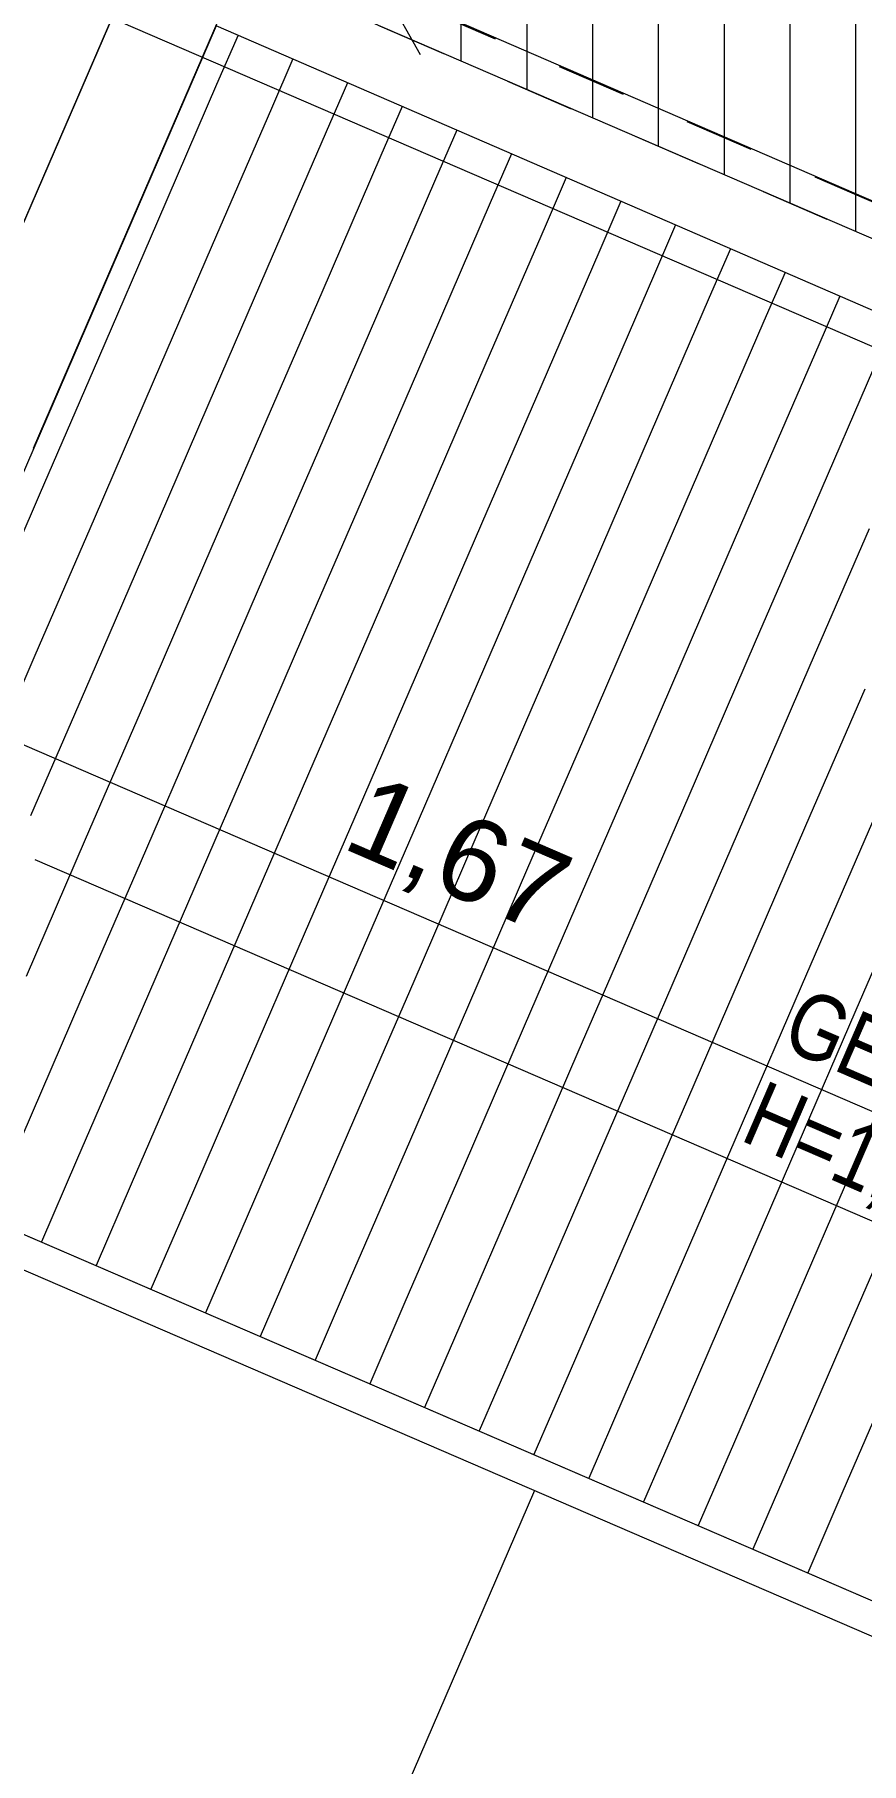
# Model space of a CAD drawing. Header units: millimetres. Extents: x 12535370 to 12566104, y 356204400 to 356234587.
# Drawn here: x 12552870 to 12554127, y 356213657 to 356216286 of the extents above; entities that cross this region are included whole.
import ezdxf
from ezdxf.enums import TextEntityAlignment as Align

# ---------------------------------------------------------------- set-up
doc = ezdxf.new("R2010")
doc.units = ezdxf.units.MM
doc.header["$MEASUREMENT"] = 0
doc.linetypes.add('Dashed', pattern=[211.666667, 105.833333, -105.833333])
doc.linetypes.add('Dot & Dashed', pattern=[6702.78, 3527.78, -1763.89, 0, -1411.11])
for name, color, linetype in [('New_015 Innenwände', 7, 'Continuous'), ('New_035 Decken', 7, 'Continuous'), ('New_055 Treppen _ Lift', 7, 'Continuous'), ('New_080 Raumdefinitionen', 7, 'Continuous'), ('New_290 Raster _ Achsen', 7, 'Continuous'), ('New_GRUNDSTÜCKSGRENZE', 7, 'Continuous')]:
    doc.layers.add(name, color=color, linetype=linetype)
for name, color, linetype, lineweight in [('New_015 Innenwände_Pen_No__1', 7, 'Continuous', 13), ('New_035 Decken_Pen_No__1', 7, 'Continuous', 13), ('New_055 Treppen _ Lift_Pen_No__1', 7, 'Continuous', 13), ('New_160 Beschriftungen Ausführung_Pen_No__1', 7, 'Continuous', 13), ('New_255 Plangrafiken_Pen_No__1', 7, 'Continuous', 13), ('New_255 Plangrafiken_Pen_No__39', 8, 'Continuous', 13), ('New_290 Raster _ Achsen_Pen_No__108', 7, 'Continuous', 13), ('New_GRUNDSTÜCKSGRENZE_Pen_No__1', 7, 'Continuous', 13)]:
    doc.layers.add(name, color=color, linetype=linetype, lineweight=lineweight)
doc.styles.add('GENERATED_STYLE_1', font='arial.ttf')
doc.styles.add('GENERATED_STYLE_2', font='arial.ttf', dxfattribs={"width": 0.8})
doc.dimstyles.new('GENERATED_STYLE__1', dxfattribs={"dimtxt": 125, "dimasz": 47.5, "dimexe": 0.18, "dimexo": 2, "dimgap": 0, "dimtad": 1, "dimlfac": 0.001, "dimzin": 0, "dimdsep": 46, "dimtxsty": 'GENERATED_STYLE_1', "dimblk": 'ARROWHEAD_2', "dimblk1": 'ARROWHEAD_2', "dimblk2": 'ARROWHEAD_2', "dimcen": 0.09, "dimclrd": 7, "dimclre": 7, "dimclrt": 7, "dimadec": 0, "dimazin": 0, "dimtfac": 1, "dimtdec": 4, "dimtmove": 0, "dimatfit": 3, "dimfxl": 1, "dimtolj": 1, "dimtzin": 0, "dimarcsym": 0})

# ---------------------------------------------------------------- blocks, each defined once
blk = doc.blocks.new('Slab_1', base_point=(12543125.7, 356224199.6))
at = {"layer": 'New_035 Decken_Pen_No__1', "color": 7, "linetype": 'Continuous', "lineweight": 13, "flags": 128}
blk.add_lwpolyline([(12551078.3, 356216430.6), (12552730.8, 356215716.8), (12553008.3, 356216359.4), (12551355.9, 356217073.2)], close=True, dxfattribs=at)
blk = doc.blocks.new('*X20', base_point=(12240439.2, 356160438.4))
at = {"layer": 'New_255 Plangrafiken_Pen_No__39', "color": 8, "linetype": 'Continuous', "lineweight": 13}
for p, q in [((12553518.2, 356216351.5), (12553518.2, 356216246.1)), ((12553518.2, 356216351.5), (12553518.2, 356216246.1)), ((12553618.2, 356216351.5), (12553618.2, 356216202.9)), ((12553618.2, 356216351.5), (12553618.2, 356216202.9)), ((12553718.2, 356216351.5), (12553718.2, 356216159.7)), ((12553718.2, 356216351.5), (12553718.2, 356216159.7)), ((12553818.2, 356216351.5), (12553818.2, 356216116.5)), ((12553818.2, 356216351.5), (12553818.2, 356216116.5)), ((12553918.2, 356216351.5), (12553918.2, 356216101.5)), ((12553918.2, 356216351.5), (12553918.2, 356216101.5)), ((12554018.2, 356216351.5), (12554018.2, 356216101.5)), ((12554018.2, 356216351.5), (12554018.2, 356216101.5)), ((12554118.2, 356216351.5), (12554118.2, 356216101.5)), ((12554118.2, 356216351.5), (12554118.2, 356216101.5)), ((12553918.2, 356216101.5), (12553918.2, 356216073.3)), ((12553918.2, 356216101.5), (12553918.2, 356216073.3)), ((12554018.2, 356216101.5), (12554018.2, 356216030.1)), ((12554018.2, 356216101.5), (12554018.2, 356216030.1)), ((12554118.2, 356216101.5), (12554118.2, 356215986.9)), ((12554118.2, 356216101.5), (12554118.2, 356215986.9))]:
    blk.add_line(p, q, dxfattribs=at)
blk = doc.blocks.new('Fill_7', base_point=(12240439.2, 356160438.4))
at = {"layer": 'New_255 Plangrafiken_Pen_No__39', "color": 8, "linetype": 'Continuous', "lineweight": 13, "flags": 128}
blk.add_lwpolyline([(12554314.9, 356218028.9), (12553989.6, 356217275.8), (12551327, 356218425.9), (12550878, 356217386.6), (12554587.1, 356215784.3), (12555361.4, 356217576.8)], close=True, dxfattribs=at)
at = {"layer": 'New_255 Plangrafiken_Pen_No__39', "color": 8, "linetype": 'Continuous', "lineweight": 13}
blk.add_blockref('*X20', (12240439.2, 356160438.4), dxfattribs=at)
blk = doc.blocks.new('*X22', base_point=(12240439.2, 356160438.4))
at = {"layer": 'New_255 Plangrafiken_Pen_No__39', "color": 8, "linetype": 'Continuous', "lineweight": 13}
for p, q in [((12553179.4, 356216285.2), (12553146.9, 356216210)), ((12553179.4, 356216285.2), (12553146.9, 356216210)), ((12553262.5, 356216249.1), (12553230.1, 356216174)), ((12553262.5, 356216249.1), (12553230.1, 356216174)), ((12553146.9, 356216210), (12553057, 356216001.9)), ((12553146.9, 356216210), (12553057, 356216001.9)), ((12553345.7, 356216213), (12553313.3, 356216138.1)), ((12553345.7, 356216213), (12553313.3, 356216138.1)), ((12553230.1, 356216174), (12553140.2, 356215966)), ((12553230.1, 356216174), (12553140.2, 356215966)), ((12553428.8, 356216177), (12553396.5, 356216102.1)), ((12553428.8, 356216177), (12553396.5, 356216102.1)), ((12553313.3, 356216138.1), (12553223.4, 356215930.1)), ((12553313.3, 356216138.1), (12553223.4, 356215930.1)), ((12553512, 356216140.9), (12553479.7, 356216066.2)), ((12553512, 356216140.9), (12553479.7, 356216066.2)), ((12553396.5, 356216102.1), (12553306.6, 356215894.1)), ((12553396.5, 356216102.1), (12553306.6, 356215894.1)), ((12553595.1, 356216104.8), (12553562.9, 356216030.2)), ((12553595.1, 356216104.8), (12553562.9, 356216030.2)), ((12553479.7, 356216066.2), (12553389.8, 356215858.2)), ((12553479.7, 356216066.2), (12553389.8, 356215858.2)), ((12553678.3, 356216068.8), (12553646.1, 356215994.3)), ((12553678.3, 356216068.8), (12553646.1, 356215994.3)), ((12553562.9, 356216030.2), (12553473, 356215822.2)), ((12553562.9, 356216030.2), (12553473, 356215822.2)), ((12553761.5, 356216032.7), (12553729.3, 356215958.4)), ((12553761.5, 356216032.7), (12553729.3, 356215958.4)), ((12553057, 356216001.9), (12552967.2, 356215793.9)), ((12553057, 356216001.9), (12552967.2, 356215793.9)), ((12553646.1, 356215994.3), (12553556.3, 356215786.3)), ((12553646.1, 356215994.3), (12553556.3, 356215786.3)), ((12553844.6, 356215996.7), (12553812.5, 356215922.4)), ((12553844.6, 356215996.7), (12553812.5, 356215922.4)), ((12553140.2, 356215966), (12553050.4, 356215758)), ((12553140.2, 356215966), (12553050.4, 356215758)), ((12553927.8, 356215960.6), (12553895.7, 356215886.5)), ((12553927.8, 356215960.6), (12553895.7, 356215886.5)), ((12553729.3, 356215958.4), (12553639.5, 356215750.3)), ((12553729.3, 356215958.4), (12553639.5, 356215750.3)), ((12553223.4, 356215930.1), (12553133.6, 356215722)), ((12553223.4, 356215930.1), (12553133.6, 356215722)), ((12553812.5, 356215922.4), (12553722.7, 356215714.4)), ((12553812.5, 356215922.4), (12553722.7, 356215714.4)), ((12554010.9, 356215924.5), (12553978.9, 356215850.5)), ((12554010.9, 356215924.5), (12553978.9, 356215850.5)), ((12553306.6, 356215894.1), (12553216.8, 356215686.1)), ((12553306.6, 356215894.1), (12553216.8, 356215686.1)), ((12553895.7, 356215886.5), (12553805.9, 356215678.4)), ((12553895.7, 356215886.5), (12553805.9, 356215678.4)), ((12554094.1, 356215888.5), (12554062.1, 356215814.6)), ((12554094.1, 356215888.5), (12554062.1, 356215814.6)), ((12553389.8, 356215858.2), (12553300, 356215650.1)), ((12553389.8, 356215858.2), (12553300, 356215650.1)), ((12553978.9, 356215850.5), (12553889.1, 356215642.5)), ((12553978.9, 356215850.5), (12553889.1, 356215642.5)), ((12553473, 356215822.2), (12553383.2, 356215614.2)), ((12553473, 356215822.2), (12553383.2, 356215614.2)), ((12554062.1, 356215814.6), (12553972.3, 356215606.6)), ((12554062.1, 356215814.6), (12553972.3, 356215606.6)), ((12552967.2, 356215793.9), (12552877.3, 356215585.9)), ((12552967.2, 356215793.9), (12552877.3, 356215585.9)), ((12553556.3, 356215786.3), (12553466.4, 356215578.3)), ((12553556.3, 356215786.3), (12553466.4, 356215578.3)), ((12554145.4, 356215778.6), (12554055.5, 356215570.6)), ((12554145.4, 356215778.6), (12554055.5, 356215570.6)), ((12553050.4, 356215758), (12552960.5, 356215550)), ((12553050.4, 356215758), (12552960.5, 356215550)), ((12553639.5, 356215750.3), (12553549.6, 356215542.3)), ((12553639.5, 356215750.3), (12553549.6, 356215542.3)), ((12553133.6, 356215722), (12553043.7, 356215514)), ((12553133.6, 356215722), (12553043.7, 356215514)), ((12553722.7, 356215714.4), (12553632.8, 356215506.4)), ((12553722.7, 356215714.4), (12553632.8, 356215506.4)), ((12553216.8, 356215686.1), (12553126.9, 356215478.1)), ((12553216.8, 356215686.1), (12553126.9, 356215478.1)), ((12553805.9, 356215678.4), (12553716, 356215470.4)), ((12553805.9, 356215678.4), (12553716, 356215470.4)), ((12553300, 356215650.1), (12553210.1, 356215442.1)), ((12553300, 356215650.1), (12553210.1, 356215442.1)), ((12553889.1, 356215642.5), (12553799.2, 356215434.5)), ((12553889.1, 356215642.5), (12553799.2, 356215434.5)), ((12553383.2, 356215614.2), (12553293.3, 356215406.2)), ((12553383.2, 356215614.2), (12553293.3, 356215406.2)), ((12553972.3, 356215606.6), (12553882.4, 356215398.5)), ((12553972.3, 356215606.6), (12553882.4, 356215398.5)), ((12552877.3, 356215585.9), (12552787.4, 356215377.9)), ((12552877.3, 356215585.9), (12552787.4, 356215377.9)), ((12553466.4, 356215578.3), (12553376.5, 356215370.2)), ((12553466.4, 356215578.3), (12553376.5, 356215370.2)), ((12554055.5, 356215570.6), (12553965.6, 356215362.6)), ((12554055.5, 356215570.6), (12553965.6, 356215362.6)), ((12552960.5, 356215550), (12552870.6, 356215341.9)), ((12552960.5, 356215550), (12552870.6, 356215341.9)), ((12553549.6, 356215542.3), (12553459.7, 356215334.3)), ((12553549.6, 356215542.3), (12553459.7, 356215334.3)), ((12553043.7, 356215514), (12552953.9, 356215306)), ((12553043.7, 356215514), (12552953.9, 356215306)), ((12554138.7, 356215534.7), (12554048.8, 356215326.7)), ((12554138.7, 356215534.7), (12554048.8, 356215326.7)), ((12553632.8, 356215506.4), (12553543, 356215298.4)), ((12553632.8, 356215506.4), (12553543, 356215298.4)), ((12553126.9, 356215478.1), (12553037.1, 356215270.1)), ((12553126.9, 356215478.1), (12553037.1, 356215270.1)), ((12553716, 356215470.4), (12553626.2, 356215262.4)), ((12553716, 356215470.4), (12553626.2, 356215262.4)), ((12553210.1, 356215442.1), (12553120.3, 356215234.1)), ((12553210.1, 356215442.1), (12553120.3, 356215234.1)), ((12553799.2, 356215434.5), (12553709.4, 356215226.5)), ((12553799.2, 356215434.5), (12553709.4, 356215226.5)), ((12553293.3, 356215406.2), (12553203.5, 356215198.2)), ((12553293.3, 356215406.2), (12553203.5, 356215198.2)), ((12553882.4, 356215398.5), (12553792.6, 356215190.5)), ((12553882.4, 356215398.5), (12553792.6, 356215190.5)), ((12553376.5, 356215370.2), (12553286.7, 356215162.2)), ((12553376.5, 356215370.2), (12553286.7, 356215162.2)), ((12553965.6, 356215362.6), (12553875.8, 356215154.6)), ((12553965.6, 356215362.6), (12553875.8, 356215154.6)), ((12552870.6, 356215341.9), (12552780.8, 356215133.9)), ((12552870.6, 356215341.9), (12552780.8, 356215133.9)), ((12553459.7, 356215334.3), (12553369.9, 356215126.3)), ((12553459.7, 356215334.3), (12553369.9, 356215126.3)), ((12552953.9, 356215306), (12552864, 356215098)), ((12552953.9, 356215306), (12552864, 356215098)), ((12554048.8, 356215326.7), (12553959, 356215118.6)), ((12554048.8, 356215326.7), (12553959, 356215118.6)), ((12553543, 356215298.4), (12553453.1, 356215090.3)), ((12553543, 356215298.4), (12553453.1, 356215090.3)), ((12554132, 356215290.7), (12554042.2, 356215082.7)), ((12554132, 356215290.7), (12554042.2, 356215082.7)), ((12553037.1, 356215270.1), (12552947.2, 356215062)), ((12553037.1, 356215270.1), (12552947.2, 356215062)), ((12553626.2, 356215262.4), (12553536.3, 356215054.4)), ((12553626.2, 356215262.4), (12553536.3, 356215054.4)), ((12554215.3, 356215254.8), (12554125.4, 356215046.7)), ((12554215.3, 356215254.8), (12554125.4, 356215046.7)), ((12553120.3, 356215234.1), (12553030.4, 356215026.1)), ((12553120.3, 356215234.1), (12553030.4, 356215026.1)), ((12553709.4, 356215226.5), (12553619.5, 356215018.5)), ((12553709.4, 356215226.5), (12553619.5, 356215018.5)), ((12553203.5, 356215198.2), (12553113.6, 356214990.2)), ((12553203.5, 356215198.2), (12553113.6, 356214990.2)), ((12553792.6, 356215190.5), (12553702.7, 356214982.5)), ((12553792.6, 356215190.5), (12553702.7, 356214982.5)), ((12553286.7, 356215162.2), (12553196.8, 356214954.2)), ((12553286.7, 356215162.2), (12553196.8, 356214954.2)), ((12553875.8, 356215154.6), (12553785.9, 356214946.6)), ((12553875.8, 356215154.6), (12553785.9, 356214946.6)), ((12553369.9, 356215126.3), (12553280, 356214918.3)), ((12553369.9, 356215126.3), (12553280, 356214918.3)), ((12553959, 356215118.6), (12553869.1, 356214910.6)), ((12553959, 356215118.6), (12553869.1, 356214910.6)), ((12553453.1, 356215090.3), (12553363.2, 356214882.3)), ((12553453.1, 356215090.3), (12553363.2, 356214882.3)), ((12554042.2, 356215082.7), (12553952.3, 356214874.7)), ((12554042.2, 356215082.7), (12553952.3, 356214874.7)), ((12552947.2, 356215062), (12552857.3, 356214854)), ((12552947.2, 356215062), (12552857.3, 356214854)), ((12553536.3, 356215054.4), (12553446.4, 356214846.4)), ((12553536.3, 356215054.4), (12553446.4, 356214846.4)), ((12554125.4, 356215046.7), (12554035.5, 356214838.7)), ((12554125.4, 356215046.7), (12554035.5, 356214838.7)), ((12553030.4, 356215026.1), (12552940.5, 356214818.1)), ((12553030.4, 356215026.1), (12552940.5, 356214818.1)), ((12553619.5, 356215018.5), (12553529.6, 356214810.4)), ((12553619.5, 356215018.5), (12553529.6, 356214810.4)), ((12553113.6, 356214990.2), (12553023.8, 356214782.1)), ((12553113.6, 356214990.2), (12553023.8, 356214782.1)), ((12554208.6, 356215010.8), (12554118.7, 356214802.8)), ((12554208.6, 356215010.8), (12554118.7, 356214802.8)), ((12553702.7, 356214982.5), (12553612.9, 356214774.5)), ((12553702.7, 356214982.5), (12553612.9, 356214774.5)), ((12553196.8, 356214954.2), (12553107, 356214746.2)), ((12553196.8, 356214954.2), (12553107, 356214746.2)), ((12553785.9, 356214946.6), (12553696.1, 356214738.5)), ((12553785.9, 356214946.6), (12553696.1, 356214738.5)), ((12553280, 356214918.3), (12553190.2, 356214710.3)), ((12553280, 356214918.3), (12553190.2, 356214710.3)), ((12553869.1, 356214910.6), (12553779.3, 356214702.6)), ((12553869.1, 356214910.6), (12553779.3, 356214702.6)), ((12553363.2, 356214882.3), (12553273.4, 356214674.3)), ((12553363.2, 356214882.3), (12553273.4, 356214674.3)), ((12553952.3, 356214874.7), (12553862.5, 356214666.7)), ((12553952.3, 356214874.7), (12553862.5, 356214666.7)), ((12553446.4, 356214846.4), (12553356.6, 356214638.4)), ((12553446.4, 356214846.4), (12553356.6, 356214638.4)), ((12554035.5, 356214838.7), (12553945.7, 356214630.7)), ((12554035.5, 356214838.7), (12553945.7, 356214630.7)), ((12552940.5, 356214818.1), (12552850.7, 356214610.1)), ((12552940.5, 356214818.1), (12552850.7, 356214610.1)), ((12553529.6, 356214810.4), (12553439.8, 356214602.4)), ((12553529.6, 356214810.4), (12553439.8, 356214602.4)), ((12554118.7, 356214802.8), (12554028.9, 356214594.8)), ((12554118.7, 356214802.8), (12554028.9, 356214594.8)), ((12553023.8, 356214782.1), (12552933.9, 356214574.1)), ((12553023.8, 356214782.1), (12552933.9, 356214574.1)), ((12553612.9, 356214774.5), (12553523, 356214566.5)), ((12553612.9, 356214774.5), (12553523, 356214566.5)), ((12554202, 356214766.8), (12554112.1, 356214558.8)), ((12554202, 356214766.8), (12554112.1, 356214558.8)), ((12553107, 356214746.2), (12553017.1, 356214538.2)), ((12553107, 356214746.2), (12553017.1, 356214538.2)), ((12553696.1, 356214738.5), (12553606.2, 356214530.5)), ((12553696.1, 356214738.5), (12553606.2, 356214530.5)), ((12553190.2, 356214710.3), (12553100.3, 356214502.2)), ((12553190.2, 356214710.3), (12553100.3, 356214502.2)), ((12553779.3, 356214702.6), (12553689.4, 356214494.6)), ((12553779.3, 356214702.6), (12553689.4, 356214494.6)), ((12553273.4, 356214674.3), (12553183.5, 356214466.3)), ((12553273.4, 356214674.3), (12553183.5, 356214466.3)), ((12553862.5, 356214666.7), (12553772.6, 356214458.6)), ((12553862.5, 356214666.7), (12553772.6, 356214458.6)), ((12553356.6, 356214638.4), (12553266.7, 356214430.3)), ((12553356.6, 356214638.4), (12553266.7, 356214430.3)), ((12553945.7, 356214630.7), (12553855.8, 356214422.7)), ((12553945.7, 356214630.7), (12553855.8, 356214422.7)), ((12553439.8, 356214602.4), (12553349.9, 356214394.4)), ((12553439.8, 356214602.4), (12553349.9, 356214394.4)), ((12554028.9, 356214594.8), (12553939, 356214386.8)), ((12554028.9, 356214594.8), (12553939, 356214386.8)), ((12552933.9, 356214574.1), (12552880.4, 356214450.2)), ((12552933.9, 356214574.1), (12552880.4, 356214450.2)), ((12553523, 356214566.5), (12553433.1, 356214358.5)), ((12553523, 356214566.5), (12553433.1, 356214358.5)), ((12554112.1, 356214558.8), (12554022.2, 356214350.8)), ((12554112.1, 356214558.8), (12554022.2, 356214350.8)), ((12553017.1, 356214538.2), (12552963.6, 356214414.3)), ((12553017.1, 356214538.2), (12552963.6, 356214414.3)), ((12553606.2, 356214530.5), (12553516.3, 356214322.5)), ((12553606.2, 356214530.5), (12553516.3, 356214322.5)), ((12554195.3, 356214522.9), (12554105.4, 356214314.9)), ((12554195.3, 356214522.9), (12554105.4, 356214314.9)), ((12553100.3, 356214502.2), (12553046.8, 356214378.3)), ((12553100.3, 356214502.2), (12553046.8, 356214378.3)), ((12553689.4, 356214494.6), (12553599.5, 356214286.6)), ((12553689.4, 356214494.6), (12553599.5, 356214286.6)), ((12553183.5, 356214466.3), (12553130, 356214342.4)), ((12553183.5, 356214466.3), (12553130, 356214342.4)), ((12553772.6, 356214458.6), (12553682.8, 356214250.6)), ((12553772.6, 356214458.6), (12553682.8, 356214250.6)), ((12553266.7, 356214430.3), (12553213.2, 356214306.4)), ((12553266.7, 356214430.3), (12553213.2, 356214306.4)), ((12553855.8, 356214422.7), (12553766, 356214214.7)), ((12553855.8, 356214422.7), (12553766, 356214214.7)), ((12553349.9, 356214394.4), (12553296.4, 356214270.5)), ((12553349.9, 356214394.4), (12553296.4, 356214270.5)), ((12553939, 356214386.8), (12553849.2, 356214178.7)), ((12553939, 356214386.8), (12553849.2, 356214178.7)), ((12553433.1, 356214358.5), (12553379.6, 356214234.6)), ((12553433.1, 356214358.5), (12553379.6, 356214234.6)), ((12554022.2, 356214350.8), (12553932.4, 356214142.8)), ((12554022.2, 356214350.8), (12553932.4, 356214142.8)), ((12553516.3, 356214322.5), (12553462.8, 356214198.6)), ((12553516.3, 356214322.5), (12553462.8, 356214198.6)), ((12554105.4, 356214314.9), (12554015.6, 356214106.9)), ((12554105.4, 356214314.9), (12554015.6, 356214106.9)), ((12553599.5, 356214286.6), (12553546, 356214162.7)), ((12553599.5, 356214286.6), (12553546, 356214162.7)), ((12554188.6, 356214278.9), (12554098.8, 356214070.9)), ((12554188.6, 356214278.9), (12554098.8, 356214070.9)), ((12553682.8, 356214250.6), (12553629.2, 356214126.7)), ((12553682.8, 356214250.6), (12553629.2, 356214126.7)), ((12553766, 356214214.7), (12553712.4, 356214090.8)), ((12553766, 356214214.7), (12553712.4, 356214090.8)), ((12553849.2, 356214178.7), (12553795.6, 356214054.8)), ((12553849.2, 356214178.7), (12553795.6, 356214054.8)), ((12553932.4, 356214142.8), (12553878.8, 356214018.9)), ((12553932.4, 356214142.8), (12553878.8, 356214018.9)), ((12554015.6, 356214106.9), (12553962.1, 356213982.9)), ((12554015.6, 356214106.9), (12553962.1, 356213982.9)), ((12554098.8, 356214070.9), (12554045.3, 356213947)), ((12554098.8, 356214070.9), (12554045.3, 356213947))]:
    blk.add_line(p, q, dxfattribs=at)
blk = doc.blocks.new('Fill_8', base_point=(12240439.2, 356160438.4))
at = {"layer": 'New_255 Plangrafiken_Pen_No__1', "color": 7, "linetype": 'Continuous', "lineweight": 13, "flags": 128}
blk.add_lwpolyline([(12543775.7, 356222870.6), (12542401, 356219339.3), (12542722.6, 356219200.3), (12542590.8, 356218895.1), (12555592.9, 356213278.5), (12555257.1, 356215439.6), (12554698.2, 356215681), (12554678.4, 356215635.1), (12553145.9, 356216299.7), (12552809, 356215519.6), (12550881.1, 356216352.3), (12551218.3, 356217132.7), (12550707.9, 356217353.3), (12551252.5, 356218613.9), (12553915, 356217463.7), (12554288.8, 356218329.1), (12550457.2, 356219984.3), (12549776.9, 356224310.1), (12547607.2, 356225247.3), (12546139.4, 356221849.6)], close=True, dxfattribs=at)
at = {"layer": 'New_255 Plangrafiken_Pen_No__39', "color": 8, "linetype": 'Continuous', "lineweight": 13}
blk.add_blockref('*X22', (12240439.2, 356160438.4), dxfattribs=at)
blk = doc.blocks.new('Stair_1', base_point=(12240439.2, 356160438.4))
at = {"layer": 'New_055 Treppen _ Lift_Pen_No__1', "color": 7, "linetype": 'Continuous', "lineweight": 13}
blk.add_line((12554527.6, 356215866.1), (12553328.3, 356216386.5), dxfattribs=at)
blk.add_line((12554527.6, 356215866.1), (12553328.3, 356216386.5), dxfattribs=at)
blk = doc.blocks.new('Wall_34', base_point=(12552730.8, 356215716.8))
at = {"layer": 'New_015 Innenwände_Pen_No__1', "color": 7, "linetype": 'Continuous', "lineweight": 13, "flags": 128}
for points in [[(12553205.5, 356216437.6), (12553067.8, 356216497.1)], [(12552868.5, 356215657.3), (12553205.5, 356216437.6)], [(12553008.3, 356216359.4), (12552731.4, 356215718.3)]]:
    blk.add_lwpolyline(points, dxfattribs=at)
blk = doc.blocks.new('Standard grid marker[2]', base_point=(12539645.8, 356220744.6))
at = {"layer": 'New_290 Raster _ Achsen_Pen_No__108', "color": 7, "linetype": 'Dot & Dashed', "lineweight": 13}
blk.add_line((12540563.8, 356220348), (12561567.2, 356211274.9), dxfattribs=at)
at = {"layer": 'New_290 Raster _ Achsen_Pen_No__108', "color": 7, "lineweight": 13, "style": 'GENERATED_STYLE_1'}
for tag, p in [('AC_MarkerText_1_0', (12539528.5, 356220880.1)), ('AC_MarkerText_1_1', (12562689.2, 356210875))]:
    blk.add_attdef(tag, text='', height=150, rotation=336.6365, dxfattribs=at).set_placement(p, align=Align.TOP_CENTER)
blk = doc.blocks.new('*D108', base_point=(12240439.2, 356160438.4))
at = {"layer": 'New_GRUNDSTÜCKSGRENZE_Pen_No__1', "color": 7, "linetype": 'Continuous', "lineweight": 13, "transparency": 16777216}
for p, q in [((12552593, 356215352.4), (12552535.1, 356215309.3)), ((12552564, 356215330.8), (12552701.7, 356215271.3)), ((12552730.7, 356215292.9), (12552672.8, 356215249.8))]:
    blk.add_line(p, q, dxfattribs=at)
blk = doc.blocks.new('ARROWHEAD_2')
at = {"color": 0, "linetype": 'Continuous', "lineweight": 0}
for p, q in [((-0.378, -0.655), (0.378, 0.655)), ((0, 0), (-1, 0))]:
    blk.add_line(p, q, dxfattribs=at)
blk = doc.blocks.new('*D109', base_point=(12240439.2, 356160438.4))
at = {"layer": 'New_GRUNDSTÜCKSGRENZE_Pen_No__1', "color": 7, "linetype": 'Continuous', "lineweight": 13, "transparency": 16777216}
for p, q in [((12552564, 356215330.8), (12552701.7, 356215271.3)), ((12552683.1, 356215228.3), (12552720.3, 356215314.4)), ((12552730.7, 356215292.9), (12552672.8, 356215249.8)), ((12552701.7, 356215271.3), (12554235.1, 356214608.9)), ((12554216.5, 356214565.9), (12554253.7, 356214652)), ((12554206.2, 356214587.4), (12554264.1, 356214630.5)), ((12554235.1, 356214608.9), (12554263.2, 356214596.8))]:
    blk.add_line(p, q, dxfattribs=at)
at = {"layer": 'New_GRUNDSTÜCKSGRENZE_Pen_No__1', "color": 7, "lineweight": 13, "transparency": 16777216, "insert": (12553325.2, 356215029.2), "char_height": 125, "attachment_point": 7, "rotation": 336.6365, "style": 'GENERATED_STYLE_1'}
blk.add_mtext('\\A1;{\\pql;\\fArial|b0|i0|c0|p0;\\W1.000000;1,67}', dxfattribs=at)

msp = doc.modelspace()

# ---------------------------------------------------------------- linework, layer by layer
at = {"layer": 'New_080 Raumdefinitionen', "color": 21, "linetype": 'Continuous', "lineweight": 0, "true_color": 0xffa8a8, "flags": 128}
msp.add_lwpolyline([(12542280.303, 356219029.271), (12555592.899, 356213278.45), (12555257.083, 356215439.554), (12554698.236, 356215680.967), (12554658.579, 356215589.166), (12550686.955, 356217304.842), (12551252.455, 356218613.92), (12553915.001, 356217463.744), (12554288.841, 356218329.147), (12550575.415, 356219933.285), (12550457.245, 356219984.332), (12549776.913, 356224310.057), (12547607.171, 356225247.35), (12546139.389, 356221849.577), (12543775.698, 356222870.65)], close=True, dxfattribs=at)
at = {"layer": 'New_255 Plangrafiken_Pen_No__1', "color": 7, "linetype": 'Continuous', "lineweight": 13}
msp.add_line((12553629.818, 356214072.003), (12553261.779, 356213220.029), dxfattribs=at)
for points in [[(12556795.275, 356212704.578), (12541293.864, 356219400.93)], [(12542280.303, 356219029.271), (12555592.899, 356213278.45), (12555257.083, 356215439.554), (12554698.236, 356215680.967)]]:
    msp.add_lwpolyline(points, dxfattribs=at)
at = {"layer": 'New_255 Plangrafiken_Pen_No__1', "color": 7, "linetype": 'Dashed', "lineweight": 13}
for points in [[(12555361.419, 356217576.769), (12554314.891, 356218028.852), (12553989.567, 356217275.761), (12551327.021, 356218425.936), (12550878.03, 356217386.566), (12551256.838, 356217222.059), (12554587.105, 356215784.307)], [(12555269.399, 356217540.268), (12554351.392, 356217936.832), (12554026.068, 356217183.741), (12551363.522, 356218333.917), (12550947.078, 356217412.792), (12554527.633, 356215866.056)]]:
    msp.add_lwpolyline(points, close=True, dxfattribs=at)
msp.add_lwpolyline([(12553456.775, 356216255.474), (12552589.907, 356217793.64), (12550878.03, 356217386.566)], dxfattribs=at)

# ---------------------------------------------------------------- block references
at = {"layer": 'New_015 Innenwände', "color": 7, "lineweight": 13}
msp.add_blockref('Wall_34', (12552730.755, 356215716.793), dxfattribs=at)
at = {"layer": 'New_035 Decken', "color": 7, "linetype": 'Continuous', "lineweight": 13}
msp.add_blockref('Slab_1', (12543125.669, 356224199.584), dxfattribs=at)
at = {"layer": 'New_055 Treppen _ Lift', "color": 7, "linetype": 'Continuous', "lineweight": 13}
msp.add_blockref('Stair_1', (12240439.157, 356160438.356), dxfattribs=at)
at = {"layer": 'New_255 Plangrafiken_Pen_No__39', "color": 8, "linetype": 'Continuous', "lineweight": 13}
for name in ['Fill_8', 'Fill_7']:
    msp.add_blockref(name, (12240439.157, 356160438.356), dxfattribs=at)
at = {"layer": 'New_290 Raster _ Achsen', "color": 7, "linetype": 'Continuous', "lineweight": 13}
msp.add_blockref('Standard grid marker[2]', (12539645.773, 356220744.612), dxfattribs=at)

# ---------------------------------------------------------------- texts
at = {"layer": 'New_160 Beschriftungen Ausführung_Pen_No__1', "color": 7, "linetype": 'Continuous', "lineweight": 13, "insert": (12553932.96, 356214588.533), "char_height": 100, "width": 998.38254, "attachment_point": 7, "rotation": 336.636458, "line_spacing_factor": 0.926971, "style": 'GENERATED_STYLE_2'}
msp.add_mtext('\\A1;{\\pql;\\fArial|b0|i0|c0|p0;\\W0.800000;GELÄnder, \\fArial|b0|i0|c0|p0;\\W0.800000;VSG, H=1,10cm}', dxfattribs=at)

# ---------------------------------------------------------------- dimensions: what is measured, and where the dimension line sits
at = {"layer": 'New_GRUNDSTÜCKSGRENZE', "color": 7, "linetype": 'Continuous', "lineweight": 13}
for base, p1, p2, picture, middle in [((12552701.724, 356215271.34), (12552869.552, 356216038.096), (12553007.253, 356215978.611), '*D108', (12552494.423, 356215456.206)), ((12554235.135, 356214608.932), (12553007.253, 356215978.611), (12554678.407, 356215635.066), '*D109', (12553498.536, 356215022.446))]:
    dim = msp.add_linear_dim(base=base, p1=p1, p2=p2, angle=336.636458, dimstyle='GENERATED_STYLE__1', dxfattribs=at)
    dim.commit()
    dim.dimension.update_dxf_attribs({"geometry": picture, "text_midpoint": middle, "dimtype": 160, "text_rotation": 336.636458})

doc.saveas('drawing.dxf')
